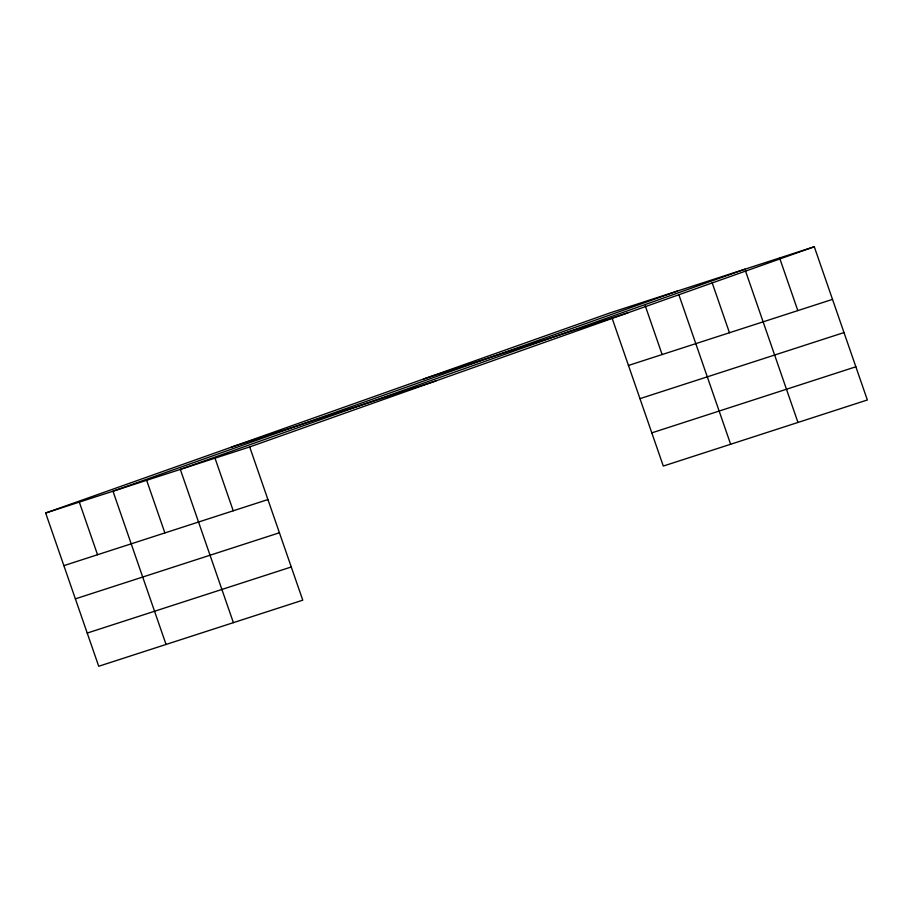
<?xml version="1.0" encoding="UTF-8"?>
<svg xmlns="http://www.w3.org/2000/svg" width="913" height="913" viewBox="0 0 913 913"><rect width="100%" height="100%" fill="white"/><g stroke="black" fill="none" stroke-linecap="round" stroke-linejoin="round"><path stroke-width="1.37" d="M45.65 513.015L249.694 446.936L302.762 600.183L98.718 666.262L45.65 513.015L610.238 312.817L814.282 246.738L867.35 399.985L663.306 466.064L612.064 318.078M677.572 291.007L112.984 491.205L166.052 644.452M744.905 269.198L180.318 469.396L233.386 622.655M249.694 446.936L814.282 246.738M423.929 378.884L627.973 312.805M231.959 446.948L436.003 380.869M628.464 365.451L832.508 299.373M63.876 565.638L267.92 499.559M639.956 398.65L844 332.572M75.368 598.848L279.412 532.77M651.802 432.865L855.846 366.786M87.214 633.063L291.27 566.984M779.599 257.968L797.825 310.603M745.362 270.522L797.973 422.457M712.151 282.733L729.464 332.743M678.941 294.956L730.64 444.266M645.274 305.855L662.13 354.541M215.012 458.166L233.237 510.801M146.651 480.306L164.876 532.93M79.317 502.104L97.543 554.739"/></g></svg>
